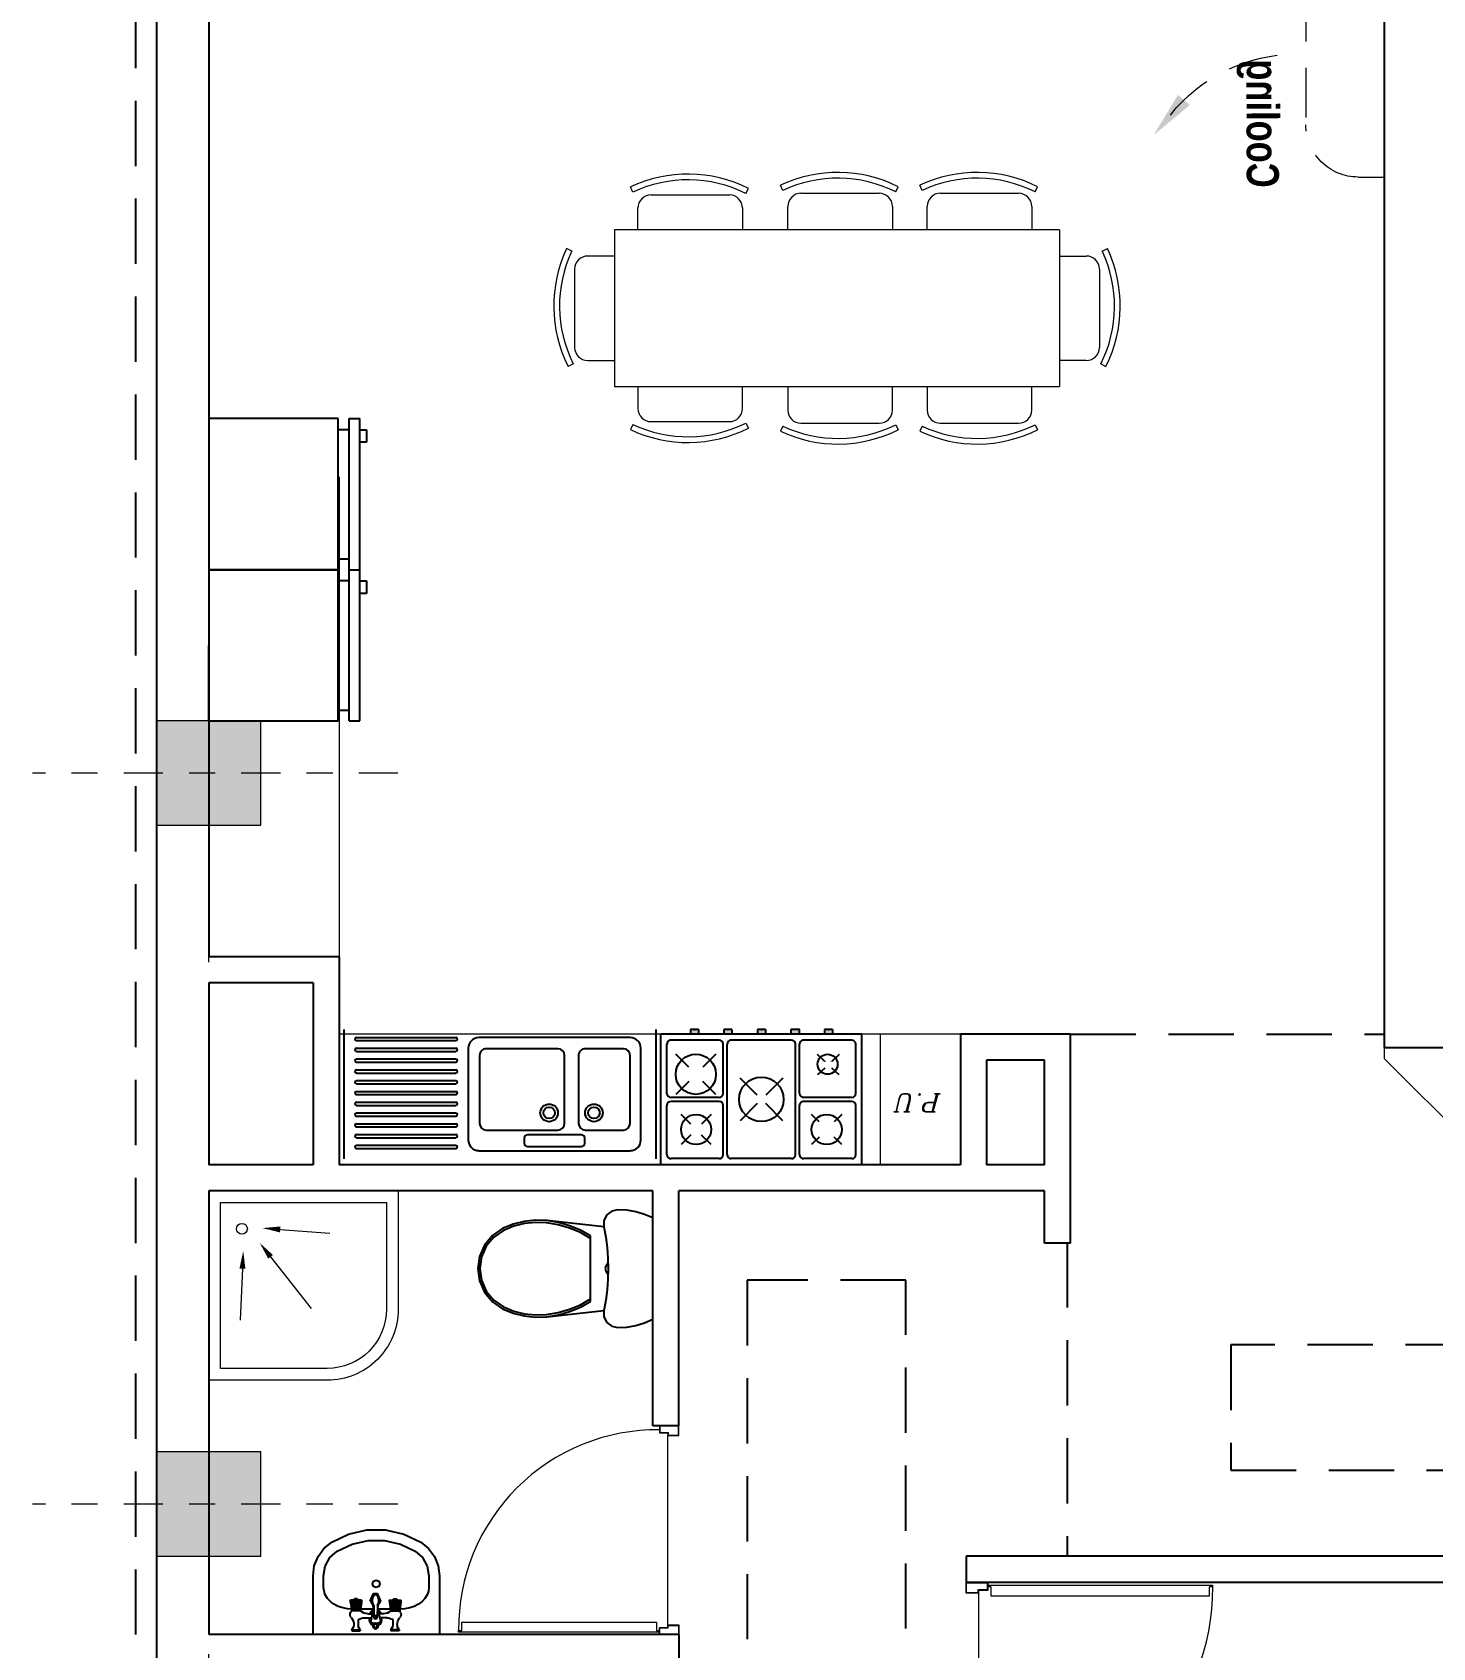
# Model space of a CAD drawing. Header units: inches. Extents: x 70 to 1974, y -315 to 363.
# Drawn here: x 522.34 to 527.7, y -181.84 to -175.66 of the extents above; entities that cross this region are included whole.
import ezdxf

# ---------------------------------------------------------------- set-up
doc = ezdxf.new("R2010")
doc.units = ezdxf.units.IN
doc.header["$MEASUREMENT"] = 0
for name, pattern in [('DASHDOT', [1, 0.5, -0.25, 0, -0.25]), ('DASHED2', [9.525, 6.35, -3.175]), ('HIDDEN', [0.375, 0.25, -0.125])]:
    doc.linetypes.add(name, pattern=pattern)
for name, color, linetype, lineweight in [('1', 19, 'Continuous', 5), ('hidden line', 252, 'Continuous', 5), ('LAYER1', 8, 'Continuous', 9)]:
    doc.layers.add(name, color=color, linetype=linetype, lineweight=lineweight)
doc.layers.add('AX', color=7, linetype='Continuous', lineweight=18, true_color=0xb7ad8f)
doc.layers.add('moble', color=7, linetype='Continuous', lineweight=5, true_color=0x32414e)
for name, color, linetype in [('fer', 8, 'Continuous'), ('fernesher  01', 8, 'Continuous'), ('Fur', 1, 'Continuous'), ('HID', 5, 'HIDDEN'), ('LNS', 55, 'Continuous')]:
    doc.layers.add(name, color=color, linetype=linetype)
doc.styles.add('Italic', font='italic.shx', dxfattribs={"height": 0.7})

# ---------------------------------------------------------------- blocks, each defined once
blk = doc.blocks.new('DR100K')
at = {"color": 0}
blk.add_line((-0.0463, -0.0524), (-0.9537, -0.0524), dxfattribs=at)
at = {"color": 0, "linetype": 'Continuous'}
for p, q in [((-0.0591, -0.5731), (-0.0591, -0.1073)), ((-0.0591, -0.1073), (-0.0197, -0.1073)), ((-0.0192, -0.1073), (-0.0192, -0.0923)), ((-0.0192, -0.0923), (-0.0115, -0.0923)), ((-0.0115, -0.0923), (-0.0115, -0.5731)), ((-0.0591, -1.0389), (-0.0591, -0.5731)), ((-0.0115, -0.5731), (-0.0115, -1.0539)), ((-0.0197, -1.0389), (-0.0591, -1.0389)), ((-0.0192, -1.0539), (-0.0192, -1.0389)), ((-0.0115, -1.0539), (-0.0192, -1.0539))]:
    blk.add_line(p, q, dxfattribs=at)
for points in [[(-0.9537, -0.0524), (-0.9537, 0), (-1, 0), (-1, -0.0923), (-0.9658, -0.0923), (-0.9658, -0.0524)], [(-0.0463, -0.0524), (-0.0463, 0), (0, 0), (0, -0.0923), (-0.0342, -0.0923), (-0.0342, -0.0524)], [(-0.9557, -0.0505), (-0.9557, -0.0019), (-0.9981, -0.0019), (-0.9981, -0.0904), (-0.9677, -0.0904), (-0.9677, -0.0505)], [(-0.0443, -0.0505), (-0.0443, -0.0019), (-0.0019, -0.0019), (-0.0019, -0.0904), (-0.0323, -0.0904), (-0.0323, -0.0505)]]:
    blk.add_lwpolyline(points, close=True, dxfattribs=at)
blk.add_arc((-0.0294, -0.1026), 0.9514, 179.3821, 270.61611, dxfattribs=at)
blk = doc.blocks.new('M')
at = {"layer": 'LAYER1', "linetype": 'ByBlock'}
for p, q in [((216.787, 6.9947), (216.7771, 7.0143)), ((217.2191, 6.9999), (217.2284, 7.0197)), ((217.3205, 6.9947), (217.3106, 7.0143)), ((217.7526, 6.9999), (217.762, 7.0197)), ((217.8945, 6.9886), (217.8847, 7.0082)), ((218.3267, 6.9938), (218.336, 7.0137)), ((216.7998, 6.9392), (216.7998, 6.8489)), ((216.8998, 6.9892), (216.8498, 6.9892)), ((217.1498, 6.9892), (216.8998, 6.9892)), ((217.1998, 6.8489), (217.1998, 6.9392)), ((217.3333, 6.9392), (217.3333, 6.8489)), ((217.4333, 6.9892), (217.3833, 6.9892)), ((217.6833, 6.9892), (217.4333, 6.9892)), ((217.7333, 6.8489), (217.7333, 6.9392)), ((217.9073, 6.9331), (217.9073, 6.8489)), ((218.0073, 6.9831), (217.9573, 6.9831)), ((218.2573, 6.9831), (218.0073, 6.9831)), ((218.3073, 6.8489), (218.3073, 6.9331)), ((218.3968, 6.8489), (216.6937, 6.8489)), ((216.6937, 6.2489), (216.6937, 6.8489)), ((218.3968, 6.2489), (218.3968, 6.8489)), ((216.5352, 6.7617), (216.5156, 6.7715)), ((216.5907, 6.7489), (216.6937, 6.7489)), ((218.4998, 6.7489), (218.3968, 6.7489)), ((218.5553, 6.7617), (218.5749, 6.7715)), ((216.5407, 6.6489), (216.5407, 6.6989)), ((218.5498, 6.6489), (218.5498, 6.6989)), ((216.5407, 6.3989), (216.5407, 6.6489)), ((218.5498, 6.3989), (218.5498, 6.6489)), ((216.53, 6.3296), (216.5101, 6.3202)), ((216.6937, 6.3489), (216.5907, 6.3489)), ((218.3968, 6.3489), (218.4998, 6.3489)), ((218.5606, 6.3296), (218.5804, 6.3202)), ((216.6937, 6.2489), (218.3968, 6.2489)), ((216.7998, 6.1586), (216.7998, 6.2489)), ((217.1998, 6.2489), (217.1998, 6.1586)), ((217.3333, 6.1586), (217.3333, 6.2489)), ((217.7333, 6.2489), (217.7333, 6.1586)), ((217.9073, 6.1647), (217.9073, 6.2489)), ((218.3073, 6.2489), (218.3073, 6.1647)), ((216.787, 6.1031), (216.7771, 6.0835)), ((216.8998, 6.1086), (216.8498, 6.1086)), ((217.1498, 6.1086), (216.8998, 6.1086)), ((217.2191, 6.0979), (217.2284, 6.078)), ((217.3205, 6.1031), (217.3106, 6.0835)), ((217.4333, 6.1086), (217.3833, 6.1086)), ((217.6833, 6.1086), (217.4333, 6.1086)), ((217.7526, 6.0979), (217.762, 6.078)), ((217.8945, 6.1092), (217.8847, 6.0896)), ((218.0073, 6.1147), (217.9573, 6.1147)), ((218.2573, 6.1147), (218.0073, 6.1147)), ((218.3267, 6.1039), (218.336, 6.0841))]:
    blk.add_line(p, q, dxfattribs=at)
for centre, radius, start, end in [((217.0084, 6.5534), 0.5157, 64.74233, 116.64588), ((217.5419, 6.5534), 0.5157, 64.74233, 116.64588), ((218.116, 6.5473), 0.5157, 64.74233, 116.64588), ((217.0084, 6.5534), 0.4938, 64.74233, 116.64588), ((217.5419, 6.5534), 0.4938, 64.74233, 116.64588), ((218.116, 6.5473), 0.4938, 64.74233, 116.64588), ((216.8498, 6.9392), 0.05, 90, 180), ((217.1498, 6.9392), 0.05, 0, 90), ((217.3833, 6.9392), 0.05, 90, 180), ((217.6833, 6.9392), 0.05, 0, 90), ((217.9573, 6.9331), 0.05, 90, 180), ((218.2573, 6.9331), 0.05, 0, 90), ((216.9765, 6.5402), 0.5157, 153.35412, 205.25767), ((216.9765, 6.5402), 0.4938, 153.35412, 205.25767), ((216.5907, 6.6989), 0.05, 90, 180), ((218.4998, 6.6989), 0.05, 0, 90), ((218.114, 6.5402), 0.4938, 334.74233, 26.64588), ((218.114, 6.5402), 0.5157, 334.74233, 26.64588), ((216.5907, 6.3989), 0.05, 180, 270), ((218.4998, 6.3989), 0.05, 270, 0), ((216.8498, 6.1586), 0.05, 180, 270), ((217.1498, 6.1586), 0.05, 270, 0), ((217.3833, 6.1586), 0.05, 180, 270), ((217.6833, 6.1586), 0.05, 270, 0), ((217.9573, 6.1647), 0.05, 180, 270), ((218.2573, 6.1647), 0.05, 270, 0), ((217.0084, 6.5444), 0.5157, 243.35412, 295.25767), ((217.0084, 6.5444), 0.4938, 243.35412, 295.25767), ((217.5419, 6.5444), 0.5157, 243.35412, 295.25767), ((217.5419, 6.5444), 0.4938, 243.35412, 295.25767), ((218.116, 6.5505), 0.5157, 243.35412, 295.25767), ((218.116, 6.5505), 0.4938, 243.35412, 295.25767)]:
    blk.add_arc(centre, radius, start, end, dxfattribs=at)
blk = doc.blocks.new('PL_WC_1_UT')
at = {"layer": 'fer', "linetype": 'ByBlock'}
for p, q in [((-0.2446, 0.6076), (-0.2564, 0.5687)), ((-0.2284, 0.645), (-0.2446, 0.6076)), ((0.2284, 0.645), (-0.2284, 0.645)), ((0.2446, 0.6076), (0.2284, 0.645)), ((0.2564, 0.5687), (0.2446, 0.6076)), ((-0.2635, 0.5285), (-0.2659, 0.4879)), ((-0.2564, 0.5687), (-0.2635, 0.5285)), ((0.2635, 0.5285), (0.2564, 0.5687)), ((0.2659, 0.4879), (0.2635, 0.5285)), ((-0.2659, 0.4879), (-0.2597, 0.4603)), ((-0.2597, 0.4603), (-0.2423, 0.4381)), ((-0.2423, 0.4381), (-0.2171, 0.4255)), ((0.2171, 0.4255), (0.2423, 0.4381)), ((0.2423, 0.4381), (0.2597, 0.4603)), ((0.2597, 0.4603), (0.2659, 0.4879)), ((-0.2171, 0.4255), (-0.1889, 0.4249)), ((-0.1889, 0.4249), (-0.2164, 0.1682)), ((0.1889, 0.4249), (0.2171, 0.4255)), ((0.2164, 0.1682), (0.1889, 0.4249)), ((-0.2164, 0.1682), (-0.2183, 0.1168)), ((0.2183, 0.1168), (0.2164, 0.1682)), ((-0.2183, 0.1168), (-0.2128, 0.0658)), ((0.2128, 0.0658), (0.2183, 0.1168)), ((-0.2128, 0.0658), (-0.2002, 0.016)), ((-0.2002, 0.016), (-0.1807, -0.0315)), ((0.1807, -0.0315), (0.2002, 0.016)), ((0.2002, 0.016), (0.2128, 0.0658)), ((-0.1807, -0.0315), (-0.1493, -0.0776)), ((0.1493, -0.0776), (0.1807, -0.0315)), ((-0.1493, -0.0776), (-0.1063, -0.1133)), ((-0.1063, -0.1133), (-0.0553, -0.1359)), ((-0.0553, -0.1359), (0, -0.1436)), ((0, -0.1436), (0.0553, -0.1359)), ((0.0553, -0.1359), (0.1063, -0.1133)), ((0.1063, -0.1133), (0.1493, -0.0776))]:
    blk.add_line(p, q, dxfattribs=at)
at = {"layer": 'fer', "color": 0, "linetype": 'ByBlock'}
for p, q in [((-0.1421, 0.4332), (-0.0949, 0.4392)), ((-0.0949, 0.4392), (-0.0475, 0.4427)), ((-0.0475, 0.4427), (0, 0.4439)), ((-0.0238, 0.4433), (-0.0216, 0.44)), ((-0.0216, 0.44), (-0.0117, 0.4334)), ((-0.0029, 0.4438), (0, 0.4433)), ((0, 0.4439), (0.0475, 0.4427)), ((0, 0.4433), (0.0029, 0.4438)), ((0.0117, 0.4334), (0.0216, 0.44)), ((0.0216, 0.44), (0.0238, 0.4433)), ((0.0475, 0.4427), (0.0949, 0.4392)), ((0.0949, 0.4392), (0.1421, 0.4332)), ((-0.1889, 0.4249), (-0.1421, 0.4332)), ((-0.1476, 0.365), (-0.1732, 0.3191)), ((-0.136, 0.365), (-0.1624, 0.3191)), ((0.1476, 0.365), (-0.1476, 0.365)), ((-0.0117, 0.4334), (0, 0.431)), ((0, 0.431), (0.0117, 0.4334)), ((0.1624, 0.3191), (0.136, 0.365)), ((0.1421, 0.4332), (0.1889, 0.4249)), ((0.1732, 0.3191), (0.1476, 0.365)), ((-0.1732, 0.3191), (-0.1933, 0.2706)), ((-0.1624, 0.3191), (-0.1831, 0.2703)), ((0.1831, 0.2703), (0.1624, 0.3191)), ((0.1933, 0.2706), (0.1732, 0.3191)), ((-0.2078, 0.22), (-0.2164, 0.1682)), ((-0.1933, 0.2706), (-0.2078, 0.22)), ((-0.198, 0.2194), (-0.2067, 0.1671)), ((-0.1831, 0.2703), (-0.198, 0.2194)), ((0.198, 0.2194), (0.1831, 0.2703)), ((0.2078, 0.22), (0.1933, 0.2706)), ((0.2067, 0.1671), (0.198, 0.2194)), ((0.2164, 0.1682), (0.2078, 0.22)), ((-0.2067, 0.1671), (-0.2085, 0.1172)), ((0.2085, 0.1172), (0.2067, 0.1671)), ((-0.2085, 0.1172), (-0.2033, 0.0675)), ((0.2033, 0.0675), (0.2085, 0.1172)), ((-0.2033, 0.0675), (-0.191, 0.019)), ((-0.191, 0.019), (-0.172, -0.0272)), ((0.172, -0.0272), (0.191, 0.019)), ((0.191, 0.019), (0.2033, 0.0675)), ((-0.172, -0.0272), (-0.1421, -0.0711)), ((-0.1421, -0.0711), (-0.1012, -0.1051)), ((0.1012, -0.1051), (0.1421, -0.0711)), ((0.1421, -0.0711), (0.172, -0.0272)), ((-0.1012, -0.1051), (-0.0526, -0.1266)), ((-0.0526, -0.1266), (0, -0.1339)), ((0, -0.1339), (0.0526, -0.1266)), ((0.0526, -0.1266), (0.1012, -0.1051))]:
    blk.add_line(p, q, dxfattribs=at)
blk = doc.blocks.new('Bath4')
for p, q in [((-0.652, -0.5264), (-0.6377, -0.3365)), ((-0.5472, -0.5632), (-0.3492, -0.4082)), ((-0.5019, -0.6708), (-0.3044, -0.6801))]:
    blk.add_line(p, q)
for points in [[(-0.0742, -0.8), (-0.8, -0.8), (-0.8, -0.0742), (-0.3464, -0.0742, -0.414214), (-0.0742, -0.3464)], [(-0.1196, -0.7546), (-0.7546, -0.7546), (-0.7546, -0.1196), (-0.3464, -0.1196, -0.414214), (-0.1196, -0.3464)]]:
    blk.add_lwpolyline(points, format="xyb", close=True)
blk.add_circle((-0.6545, -0.6727), 0.0207)
for points in [[(-0.6633, -0.5255), (-0.6407, -0.5272), (-0.6571, -0.5942)], [(-0.5542, -0.5542), (-0.5402, -0.5721), (-0.6008, -0.6051)], [(-0.5014, -0.6595), (-0.5024, -0.6822), (-0.5699, -0.6677)]]:
    blk.add_solid(points)
blk = doc.blocks.new('DASTSHO')
at = {"layer": 'fer', "linetype": 'Continuous'}
h = blk.add_hatch(dxfattribs=at)
h.set_pattern_fill('EMPTY_FILL', color=256, scale=1000000.0, style=0)
h.set_pattern_definition([(0, (1000000, 1000000), (0, 1000000), [1e-05, -1000000])])
h.paths.add_polyline_path([(-0.3, 0), (-0.3, -0.28), (-0.2973, -0.3116), (-0.2894, -0.3424), (-0.2764, -0.3713), (-0.2586, -0.3976), (-0.2368, -0.4206), (-0.2113, -0.4396), (-0.145, -0.4727), (-0.0738, -0.4931), (0, -0.4999), (0.0738, -0.4931), (0.145, -0.4727), (0.2113, -0.4396), (0.2368, -0.4206), (0.2586, -0.3976), (0.2764, -0.3713), (0.2894, -0.3424), (0.2973, -0.3116), (0.3, -0.28), (0.3, 0)], flags=0)
at = {"layer": 'fer', "linetype": 'ByBlock'}
for p, q in [((-0.3, 0), (-0.3, -0.28)), ((-0.27, 0), (-0.3, 0)), ((0.27, 0), (-0.27, 0)), ((0.3, 0), (0.27, 0)), ((0.3, -0.28), (0.3, 0)), ((-0.2007, -0.1447), (-0.2177, -0.1575)), ((-0.181, -0.1344), (-0.2007, -0.1447)), ((-0.1592, -0.1267), (-0.181, -0.1344)), ((-0.136, -0.1221), (-0.1592, -0.1267)), ((-0.112, -0.1205), (-0.136, -0.1221)), ((-0.0138, -0.1205), (-0.112, -0.1205)), ((0.112, -0.1205), (0.0075, -0.1205)), ((0.136, -0.1221), (0.112, -0.1205)), ((0.1592, -0.1267), (0.136, -0.1221)), ((0.181, -0.1344), (0.1592, -0.1267)), ((0.2007, -0.1447), (0.181, -0.1344)), ((0.2177, -0.1575), (0.2007, -0.1447)), ((-0.2479, -0.206), (-0.25, -0.224)), ((-0.25, -0.224), (-0.25, -0.28)), ((-0.2417, -0.1886), (-0.2479, -0.206)), ((-0.2315, -0.1722), (-0.2417, -0.1886)), ((-0.2177, -0.1575), (-0.2315, -0.1722)), ((0.2315, -0.1722), (0.2177, -0.1575)), ((0.2417, -0.1886), (0.2315, -0.1722)), ((0.2479, -0.206), (0.2417, -0.1886)), ((0.25, -0.224), (0.2479, -0.206)), ((0.25, -0.28), (0.25, -0.224))]:
    blk.add_line(p, q, dxfattribs=at)
at = {"layer": 'fer'}
for p, q in [((-0.1161, -0.0184), (-0.0761, -0.0184)), ((-0.1161, -0.0234), (-0.1161, -0.0184)), ((-0.1161, -0.0234), (-0.0761, -0.0234)), ((-0.1161, -0.0234), (-0.1061, -0.0384)), ((-0.1061, -0.0471), (-0.1061, -0.0384)), ((-0.0761, -0.0234), (-0.0861, -0.0384)), ((-0.0861, -0.0709), (-0.0861, -0.0384)), ((-0.0761, -0.0234), (-0.0761, -0.0184)), ((-0.0142, -0.1177), (-0.026, -0.0656)), ((-0.0161, -0.0545), (0.0098, -0.0545)), ((0.0079, -0.1177), (0.0197, -0.0656)), ((0.0698, -0.0234), (0.0698, -0.0184)), ((0.1098, -0.0184), (0.0698, -0.0184)), ((0.0698, -0.0234), (0.0798, -0.0384)), ((0.1098, -0.0234), (0.0698, -0.0234)), ((0.0798, -0.0709), (0.0798, -0.0384)), ((0.1098, -0.0234), (0.0998, -0.0384)), ((0.0998, -0.0471), (0.0998, -0.0384)), ((0.1098, -0.0234), (0.1098, -0.0184)), ((-0.1236, -0.1037), (-0.1179, -0.1127)), ((-0.1231, -0.1604), (-0.1231, -0.153)), ((-0.1228, -0.153), (-0.1179, -0.1214)), ((-0.1228, -0.1604), (-0.1228, -0.153)), ((-0.1202, -0.153), (-0.1158, -0.1214)), ((-0.1202, -0.1604), (-0.1202, -0.153)), ((-0.1148, -0.1214), (-0.1189, -0.153)), ((-0.1189, -0.1604), (-0.1189, -0.153)), ((-0.1179, -0.1214), (-0.1179, -0.1127)), ((-0.0743, -0.1127), (-0.1179, -0.1127)), ((-0.1179, -0.153), (-0.1139, -0.1214)), ((-0.0743, -0.1214), (-0.1179, -0.1214)), ((-0.1179, -0.1604), (-0.1179, -0.153)), ((-0.1128, -0.1214), (-0.1164, -0.153)), ((-0.1164, -0.1604), (-0.1164, -0.153)), ((-0.1152, -0.153), (-0.1118, -0.1214)), ((-0.1152, -0.1604), (-0.1152, -0.153)), ((-0.1135, -0.153), (-0.1104, -0.1214)), ((-0.1135, -0.1604), (-0.1135, -0.153)), ((-0.1085, -0.153), (-0.1064, -0.1214)), ((-0.1085, -0.1644), (-0.1085, -0.153)), ((-0.1055, -0.153), (-0.1041, -0.1214)), ((-0.1055, -0.1644), (-0.1055, -0.153)), ((-0.1018, -0.1214), (-0.1027, -0.153)), ((-0.1027, -0.1644), (-0.1027, -0.153)), ((-0.0982, -0.153), (-0.0982, -0.1214)), ((-0.0982, -0.1644), (-0.0982, -0.153)), ((-0.0982, -0.1644), (-0.0982, -0.153)), ((-0.0961, -0.1644), (-0.0961, -0.1214)), ((-0.094, -0.153), (-0.094, -0.1214)), ((-0.094, -0.1644), (-0.094, -0.153)), ((-0.0904, -0.1214), (-0.0895, -0.153)), ((-0.0895, -0.1644), (-0.0895, -0.153)), ((-0.0867, -0.153), (-0.0881, -0.1214)), ((-0.0867, -0.1644), (-0.0867, -0.153)), ((-0.0837, -0.153), (-0.0858, -0.1214)), ((-0.0837, -0.1644), (-0.0837, -0.153)), ((-0.0787, -0.153), (-0.0817, -0.1214)), ((-0.077, -0.153), (-0.0804, -0.1214)), ((-0.0794, -0.1214), (-0.0758, -0.153)), ((-0.0787, -0.1604), (-0.0787, -0.153)), ((-0.0743, -0.153), (-0.0783, -0.1214)), ((-0.0774, -0.1214), (-0.0733, -0.153)), ((-0.077, -0.1604), (-0.077, -0.153)), ((-0.072, -0.153), (-0.0764, -0.1214)), ((-0.0758, -0.1604), (-0.0758, -0.153)), ((-0.0729, -0.1114), (-0.0743, -0.1127)), ((-0.0743, -0.1214), (-0.0743, -0.1127)), ((-0.0694, -0.153), (-0.0743, -0.1214)), ((-0.0743, -0.1604), (-0.0743, -0.153)), ((-0.0733, -0.1604), (-0.0733, -0.153)), ((-0.072, -0.1604), (-0.072, -0.153)), ((-0.0694, -0.1604), (-0.0694, -0.153)), ((-0.0691, -0.1604), (-0.0691, -0.153)), ((-0.0611, -0.1037), (-0.0661, -0.1057)), ((-0.0571, -0.0795), (-0.0229, -0.0795)), ((-0.0404, -0.0995), (-0.0184, -0.0995)), ((-0.0117, -0.1399), (-0.0115, -0.0831)), ((0.0054, -0.1399), (0.0052, -0.0831)), ((0.0341, -0.0995), (0.012, -0.0995)), ((0.0508, -0.0795), (0.0166, -0.0795)), ((0.0548, -0.1037), (0.0598, -0.1057)), ((0.0628, -0.1604), (0.0628, -0.153)), ((0.0631, -0.153), (0.068, -0.1214)), ((0.0631, -0.1604), (0.0631, -0.153)), ((0.0656, -0.153), (0.07, -0.1214)), ((0.0656, -0.1604), (0.0656, -0.153)), ((0.0665, -0.1114), (0.068, -0.1127)), ((0.0711, -0.1214), (0.067, -0.153)), ((0.067, -0.1604), (0.067, -0.153)), ((0.068, -0.1127), (0.1115, -0.1127)), ((0.068, -0.1214), (0.068, -0.1127)), ((0.068, -0.1214), (0.1115, -0.1214)), ((0.068, -0.153), (0.0719, -0.1214)), ((0.068, -0.1604), (0.068, -0.153)), ((0.0731, -0.1214), (0.0694, -0.153)), ((0.0694, -0.1604), (0.0694, -0.153)), ((0.0707, -0.153), (0.0741, -0.1214)), ((0.0707, -0.1604), (0.0707, -0.153)), ((0.0724, -0.153), (0.0754, -0.1214)), ((0.0724, -0.1604), (0.0724, -0.153)), ((0.0774, -0.153), (0.0794, -0.1214)), ((0.0774, -0.1644), (0.0774, -0.153)), ((0.0803, -0.153), (0.0818, -0.1214)), ((0.0803, -0.1644), (0.0803, -0.153)), ((0.084, -0.1214), (0.0831, -0.153)), ((0.0831, -0.1644), (0.0831, -0.153)), ((0.0877, -0.153), (0.0877, -0.1214)), ((0.0877, -0.1644), (0.0877, -0.153)), ((0.0898, -0.1644), (0.0898, -0.1214)), ((0.0918, -0.153), (0.0919, -0.1214)), ((0.0918, -0.1644), (0.0918, -0.153)), ((0.0918, -0.1644), (0.0918, -0.153)), ((0.0955, -0.1214), (0.0964, -0.153)), ((0.0964, -0.1644), (0.0964, -0.153)), ((0.0992, -0.153), (0.0978, -0.1214)), ((0.0992, -0.1644), (0.0992, -0.153)), ((0.1022, -0.153), (0.1001, -0.1214)), ((0.1022, -0.1644), (0.1022, -0.153)), ((0.1072, -0.153), (0.1041, -0.1214)), ((0.1089, -0.153), (0.1055, -0.1214)), ((0.1065, -0.1214), (0.1101, -0.153)), ((0.1072, -0.1604), (0.1072, -0.153)), ((0.1115, -0.153), (0.1076, -0.1214)), ((0.1084, -0.1214), (0.1126, -0.153)), ((0.1089, -0.1604), (0.1089, -0.153)), ((0.1139, -0.153), (0.1095, -0.1214)), ((0.1101, -0.1604), (0.1101, -0.153)), ((0.1173, -0.1037), (0.1115, -0.1127)), ((0.1115, -0.1214), (0.1115, -0.1127)), ((0.1165, -0.153), (0.1115, -0.1214)), ((0.1115, -0.1604), (0.1115, -0.153)), ((0.1126, -0.1604), (0.1126, -0.153)), ((0.1139, -0.1604), (0.1139, -0.153)), ((0.1165, -0.1604), (0.1165, -0.153)), ((0.1168, -0.1604), (0.1168, -0.153)), ((-0.0731, -0.1644), (-0.1191, -0.1644)), ((-0.1051, -0.1654), (-0.1051, -0.1644)), ((-0.0911, -0.1694), (-0.1011, -0.1694)), ((-0.0871, -0.1654), (-0.0871, -0.1644)), ((-0.0279, -0.1595), (-0.0128, -0.1962)), ((-0.0128, -0.1962), (0.0065, -0.1962)), ((0.0216, -0.1595), (0.0065, -0.1962)), ((0.0668, -0.1644), (0.1128, -0.1644)), ((0.0808, -0.1654), (0.0808, -0.1644)), ((0.0848, -0.1694), (0.0948, -0.1694)), ((0.0988, -0.1654), (0.0988, -0.1644))]:
    blk.add_line(p, q, dxfattribs=at)
at = {"layer": 'fer', "linetype": 'ByBlock'}
blk.add_lwpolyline([(0, -0.224), (-0.0124, -0.2291), (-0.0175, -0.2415), (-0.0124, -0.2539), (0, -0.259), (0.0124, -0.2539), (0.0175, -0.2415), (0.0124, -0.2291)], close=True, dxfattribs=at)
blk.add_lwpolyline([(0, -0.224), (-0.0124, -0.2291), (-0.0175, -0.2415), (-0.0124, -0.2539), (0, -0.259), (0.0124, -0.2539), (0.0175, -0.2415), (0.0124, -0.2291)], close=True, dxfattribs=at)
for points in [[(-0.3, -0.28), (-0.294, -0.3272), (-0.2764, -0.3713), (-0.2482, -0.4096), (-0.2113, -0.4396)], [(-0.25, -0.28), (-0.2422, -0.3258), (-0.2197, -0.3664), (-0.1849, -0.3972)], [(0.1849, -0.3972), (0.2197, -0.3664), (0.2422, -0.3258), (0.25, -0.28)], [(0.2113, -0.4396), (0.2482, -0.4096), (0.2764, -0.3713), (0.294, -0.3272), (0.3, -0.28)], [(-0.2113, -0.4396), (-0.1311, -0.4779), (-0.0444, -0.4975), (0.0444, -0.4975), (0.1311, -0.4779), (0.2113, -0.4396)], [(-0.1849, -0.3972), (-0.1147, -0.4307), (-0.0389, -0.4478), (0.0389, -0.4478), (0.1147, -0.4307), (0.1849, -0.3972)]]:
    blk.add_lwpolyline(points, dxfattribs=at)
at = {"layer": 'fer'}
for centre, radius in [((-0.0032, -0.0409), 0.0131), ((-0.0032, -0.0831), 0.00838), ((-0.0032, -0.0409), 0.00814), ((-0.0032, -0.0831), 0.00638)]:
    blk.add_circle(centre, radius, dxfattribs=at)
for centre, radius, start, end in [((-0.1561, -0.0471), 0.05, 320.08757, 0), ((-0.0961, -0.0973), 0.0282, 60.12195, 69.2491), ((-0.0571, -0.0295), 0.05, 240.12195, 270), ((-0.0032, -0.068), 0.0279, 117.5903, 204.3145), ((-0.0161, -0.0645), 0.01, 90, 186.46452), ((-0.0032, -0.068), 0.0279, 335.6855, 62.4097), ((0.0098, -0.0645), 0.01, 353.53548, 90), ((0.0508, -0.0295), 0.05, 270, 299.87805), ((0.0898, -0.0973), 0.0282, 110.7509, 119.87805), ((0.1498, -0.0471), 0.05, 180, 219.91243), ((-0.0961, -0.0973), 0.0282, 140.08757, 192.9962), ((-0.0404, -0.1495), 0.05, 90, 130.39833), ((-0.0032, -0.0914), 0.0279, 196.94333, 246.18728), ((-0.0679, -0.1231), 0.0542, 317.6979, 11.29112), ((0.0251, -0.1613), 0.0425, 149.79225, 221.21885), ((-0.0314, -0.1613), 0.0425, 318.78115, 30.20775), ((0.0616, -0.1231), 0.0542, 168.70888, 222.3021), ((-0.0032, -0.0914), 0.0279, 293.81272, 343.05667), ((0.0341, -0.1495), 0.05, 49.60167, 90), ((0.0898, -0.0973), 0.0282, 347.0038, 39.91243), ((-0.1191, -0.1604), 0.004, 180, 270), ((-0.1188, -0.1604), 0.004, 180, 270), ((-0.1162, -0.1604), 0.004, 180, 270), ((-0.1149, -0.1604), 0.004, 180, 270), ((-0.1139, -0.1604), 0.004, 180, 270), ((-0.1124, -0.1604), 0.004, 180, 270), ((-0.1112, -0.1604), 0.004, 180, 270), ((-0.1095, -0.1604), 0.004, 180, 270), ((-0.1011, -0.1654), 0.004, 180, 270), ((-0.0911, -0.1654), 0.004, 270, 0), ((-0.0827, -0.1604), 0.004, 270, 0), ((-0.081, -0.1604), 0.004, 270, 0), ((-0.0798, -0.1604), 0.004, 270, 0), ((-0.0783, -0.1604), 0.004, 270, 0), ((-0.0773, -0.1604), 0.004, 270, 0), ((-0.076, -0.1604), 0.004, 270, 0), ((-0.0734, -0.1604), 0.004, 270, 0), ((-0.0731, -0.1604), 0.004, 270, 0), ((-0.0032, -0.186), 0.005, 221.21885, 318.78115), ((0.0668, -0.1604), 0.004, 180, 270), ((0.0671, -0.1604), 0.004, 180, 270), ((0.0696, -0.1604), 0.004, 180, 270), ((0.071, -0.1604), 0.004, 180, 270), ((0.072, -0.1604), 0.004, 180, 270), ((0.0734, -0.1604), 0.004, 180, 270), ((0.0747, -0.1604), 0.004, 180, 270), ((0.0764, -0.1604), 0.004, 180, 270), ((0.0848, -0.1654), 0.004, 180, 270), ((0.0948, -0.1654), 0.004, 270, 0), ((0.1032, -0.1604), 0.004, 270, 0), ((0.1049, -0.1604), 0.004, 270, 0), ((0.1061, -0.1604), 0.004, 270, 0), ((0.1075, -0.1604), 0.004, 270, 0), ((0.1086, -0.1604), 0.004, 270, 0), ((0.1099, -0.1604), 0.004, 270, 0), ((0.1125, -0.1604), 0.004, 270, 0), ((0.1128, -0.1604), 0.004, 270, 0)]:
    blk.add_arc(centre, radius, start, end, dxfattribs=at)
blk = doc.blocks.new('eg')
at = {"layer": 'Fur', "color": 252}
for p, q in [((0, 0.5), (0, 0)), ((1.2043, 0.5), (1.2043, 0)), ((0.6834, 0.4686), (0.1003, 0.4686)), ((0.2746, 0.4397), (0.2746, 0.42)), ((0.4966, 0.4521), (0.2871, 0.4521)), ((0.509, 0.42), (0.509, 0.4397)), ((1.1564, 0.4602), (0.7731, 0.4602)), ((1.1564, 0.4477), (0.7731, 0.4477)), ((0.0584, 0.4267), (0.0584, 0.0733)), ((0.2735, 0.3889), (0.1257, 0.3889)), ((0.2871, 0.4076), (0.4966, 0.4076)), ((0.6556, 0.3889), (0.3788, 0.3889)), ((0.7252, 0.0733), (0.7252, 0.4267)), ((1.1564, 0.4186), (0.7731, 0.4186)), ((1.1564, 0.4061), (0.7731, 0.4061)), ((1.1564, 0.3769), (0.7731, 0.3769)), ((0.1, 0.3632), (0.1, 0.1005)), ((0.2992, 0.1005), (0.2992, 0.3632)), ((0.3531, 0.3632), (0.3531, 0.1005)), ((0.6813, 0.1005), (0.6813, 0.3632)), ((1.1564, 0.3644), (0.7731, 0.3644)), ((1.1564, 0.3352), (0.7731, 0.3352)), ((1.1564, 0.3227), (0.7731, 0.3227)), ((1.1564, 0.2936), (0.7731, 0.2936)), ((1.1564, 0.2811), (0.7731, 0.2811)), ((1.1564, 0.2519), (0.7731, 0.2519)), ((1.1564, 0.2394), (0.7731, 0.2394)), ((1.1564, 0.2102), (0.7731, 0.2102)), ((1.1564, 0.1977), (0.7731, 0.1977)), ((1.1564, 0.1686), (0.7731, 0.1686)), ((1.1564, 0.1561), (0.7731, 0.1561)), ((1.1564, 0.1269), (0.7731, 0.1269)), ((0.1257, 0.0748), (0.2735, 0.0748)), ((0.3788, 0.0748), (0.6556, 0.0748)), ((1.1564, 0.1144), (0.7731, 0.1144)), ((1.1564, 0.0852), (0.7731, 0.0852)), ((1.1564, 0.0727), (0.7731, 0.0727)), ((0.1003, 0.0314), (0.6834, 0.0314)), ((1.1564, 0.0436), (0.7731, 0.0436)), ((1.1564, 0.0311), (0.7731, 0.0311))]:
    blk.add_line(p, q, dxfattribs=at)
for centre, radius in [((0.2397, 0.3226), 0.034), ((0.2397, 0.3226), 0.0223), ((0.4127, 0.3226), 0.034), ((0.4127, 0.3226), 0.0223)]:
    blk.add_circle(centre, radius, dxfattribs=at)
for centre, radius, start, end in [((0.1003, 0.4267), 0.0418, 90, 180), ((0.2871, 0.4397), 0.0124, 90, 180), ((0.4966, 0.4397), 0.0124, 0, 90), ((0.6834, 0.4267), 0.0418, 0, 90), ((0.7731, 0.454), 0.00625, 90, 270), ((1.1564, 0.454), 0.00625, 270, 90), ((0.1257, 0.3632), 0.0257, 90, 180), ((0.2735, 0.3632), 0.0257, 0, 90), ((0.2871, 0.42), 0.0124, 180, 270), ((0.3788, 0.3632), 0.0257, 90, 180), ((0.4966, 0.42), 0.0124, 270, 0), ((0.6556, 0.3632), 0.0257, 0, 90), ((0.7731, 0.4123), 0.00625, 90, 270), ((0.7731, 0.3706), 0.00625, 90, 270), ((1.1564, 0.4123), 0.00625, 270, 90), ((1.1564, 0.3706), 0.00625, 270, 90), ((0.7731, 0.329), 0.00625, 90, 270), ((1.1564, 0.329), 0.00625, 270, 90), ((0.7731, 0.2873), 0.00625, 90, 270), ((0.7731, 0.2456), 0.00625, 90, 270), ((1.1564, 0.2873), 0.00625, 270, 90), ((1.1564, 0.2456), 0.00625, 270, 90), ((0.7731, 0.204), 0.00625, 90, 270), ((1.1564, 0.204), 0.00625, 270, 90), ((0.7731, 0.1623), 0.00625, 90, 270), ((0.7731, 0.1206), 0.00625, 90, 270), ((1.1564, 0.1623), 0.00625, 270, 90), ((1.1564, 0.1206), 0.00625, 270, 90), ((0.1003, 0.0733), 0.0418, 180, 270), ((0.1257, 0.1005), 0.0257, 180, 270), ((0.2735, 0.1005), 0.0257, 270, 0), ((0.3788, 0.1005), 0.0257, 180, 270), ((0.6556, 0.1005), 0.0257, 270, 0), ((0.6834, 0.0733), 0.0418, 270.00005, 359.99998), ((0.7731, 0.079), 0.00625, 90, 270), ((1.1564, 0.079), 0.00625, 270, 90), ((0.7731, 0.0373), 0.00625, 90, 270), ((1.1564, 0.0373), 0.00625, 270, 90)]:
    blk.add_arc(centre, radius, start, end, dxfattribs=at)
blk = doc.blocks.new('REFREJRATOR')
at = {"layer": 'fer', "linetype": 'Continuous'}
for p, q in [((0, 0), (-0.6433, 0)), ((-0.6433, 0), (-0.6433, -0.5514)), ((0, -0.5514), (0, 0)), ((-0.6433, -0.5514), (0, -0.5514)), ((-0.6433, -0.5974), (-0.6433, -0.6433)), ((-0.6433, -0.5974), (0, -0.5974)), ((-0.5974, -0.5514), (-0.5974, -0.5974)), ((-0.046, -0.5514), (-0.046, -0.5974)), ((0, -0.5974), (0, -0.6433)), ((-0.6433, -0.6433), (0, -0.6433)), ((-0.1007, -0.6712), (-0.1007, -0.6433)), ((-0.0472, -0.6712), (-0.1007, -0.6712)), ((-0.0472, -0.6433), (-0.0472, -0.6712))]:
    blk.add_line(p, q, dxfattribs=at)
blk = doc.blocks.new('GAZ')
at = {"layer": '1'}
h = blk.add_hatch(color=256, dxfattribs=at)
h.paths.add_polyline_path([(-0.8533, -0.65), (-0.8533, -0.6736), (-0.8133, -0.6736), (-0.8133, -0.65)])
h.paths.add_polyline_path([(-0.6472, -0.6736), (-0.6472, -0.65), (-0.6872, -0.65), (-0.6872, -0.6736)])
h.paths.add_polyline_path([(-0.48, -0.6736), (-0.48, -0.65), (-0.52, -0.65), (-0.52, -0.6736)])
h.paths.add_polyline_path([(-0.3133, -0.6736), (-0.3133, -0.65), (-0.3533, -0.65), (-0.3533, -0.6736)])
h.paths.add_polyline_path([(-0.1867, -0.65), (-0.1867, -0.6736), (-0.1467, -0.6736), (-0.1467, -0.65)])
at = {"layer": 'fer', "linetype": 'Continuous'}
for p, q in [((-1, 0), (0, 0)), ((-1, 0), (-1, -0.65)), ((0, 0), (0, -0.65)), ((-1, -0.65), (0, -0.65))]:
    blk.add_line(p, q, dxfattribs=at)
at = {"layer": 'fernesher  01', "linetype": 'Continuous'}
for p, q in [((-0.97, -0.05), (-0.97, -0.295)), ((-0.95, -0.03), (-0.71, -0.03)), ((-0.69, -0.05), (-0.69, -0.295)), ((-0.67, -0.05), (-0.67, -0.6)), ((-0.65, -0.03), (-0.35, -0.03)), ((-0.33, -0.05), (-0.33, -0.6)), ((-0.31, -0.05), (-0.31, -0.295)), ((-0.29, -0.03), (-0.05, -0.03)), ((-0.03, -0.05), (-0.03, -0.295)), ((-0.9, -0.1), (-0.8625, -0.1375)), ((-0.7875, -0.1375), (-0.75, -0.1)), ((-0.25, -0.1), (-0.2023, -0.1477)), ((-0.1486, -0.1486), (-0.1, -0.1)), ((-0.9, -0.25), (-0.8625, -0.2125)), ((-0.7875, -0.2125), (-0.75, -0.25)), ((-0.6061, -0.2189), (-0.5212, -0.3038)), ((-0.4788, -0.3038), (-0.3939, -0.2189)), ((-0.25, -0.25), (-0.202, -0.202)), ((-0.1489, -0.2011), (-0.1, -0.25)), ((-0.95, -0.315), (-0.71, -0.315)), ((-0.29, -0.315), (-0.05, -0.315)), ((-0.97, -0.355), (-0.97, -0.6)), ((-0.95, -0.335), (-0.71, -0.335)), ((-0.69, -0.355), (-0.69, -0.6)), ((-0.6061, -0.4311), (-0.5212, -0.3462)), ((-0.4788, -0.3462), (-0.3939, -0.4311)), ((-0.31, -0.355), (-0.31, -0.6)), ((-0.29, -0.335), (-0.05, -0.335)), ((-0.2736, -0.35), (-0.209, -0.4146)), ((-0.1381, -0.4146), (-0.0736, -0.35)), ((-0.03, -0.355), (-0.03, -0.6)), ((-0.887, -0.4471), (-0.8511, -0.481)), ((-0.8158, -0.481), (-0.7799, -0.4471)), ((-0.887, -0.5482), (-0.8511, -0.5143)), ((-0.8158, -0.5143), (-0.7799, -0.5482)), ((-0.2736, -0.55), (-0.209, -0.4854)), ((-0.1381, -0.4854), (-0.0736, -0.55)), ((-0.95, -0.62), (-0.71, -0.62)), ((-0.65, -0.62), (-0.35, -0.62)), ((-0.29, -0.62), (-0.05, -0.62)), ((-0.8533, -0.6736), (-0.8533, -0.65)), ((-0.8533, -0.6736), (-0.8533, -0.65)), ((-0.8533, -0.6736), (-0.8533, -0.65)), ((-0.8533, -0.6736), (-0.8133, -0.6736)), ((-0.8133, -0.6736), (-0.8133, -0.65)), ((-0.6872, -0.6736), (-0.6872, -0.65)), ((-0.6872, -0.6736), (-0.6472, -0.6736)), ((-0.6472, -0.6736), (-0.6472, -0.65)), ((-0.52, -0.6736), (-0.52, -0.65)), ((-0.52, -0.6736), (-0.48, -0.6736)), ((-0.48, -0.6736), (-0.48, -0.65)), ((-0.3533, -0.6736), (-0.3533, -0.65)), ((-0.3533, -0.6736), (-0.3133, -0.6736)), ((-0.3133, -0.6736), (-0.3133, -0.65)), ((-0.1867, -0.6736), (-0.1867, -0.65)), ((-0.1867, -0.6736), (-0.1467, -0.6736)), ((-0.1467, -0.6736), (-0.1467, -0.65))]:
    blk.add_line(p, q, dxfattribs=at)
for points in [[(-0.8511, -0.48), (-0.8511, -0.481)], [(-0.8158, -0.481), (-0.8158, -0.48)], [(-0.8511, -0.5143), (-0.8511, -0.5153)], [(-0.8158, -0.5153), (-0.8158, -0.5143)]]:
    blk.add_lwpolyline(points, dxfattribs=at)
for centre, radius in [((-0.825, -0.175), 0.075), ((-0.175, -0.175), 0.075), ((-0.5, -0.325), 0.1107), ((-0.1736, -0.45), 0.1), ((-0.8294, -0.5), 0.05)]:
    blk.add_circle(centre, radius, dxfattribs=at)
for centre, start, end in [((-0.95, -0.05), 90, 180), ((-0.71, -0.05), 0, 90), ((-0.65, -0.05), 90, 180), ((-0.35, -0.05), 0, 90), ((-0.29, -0.05), 90, 180), ((-0.05, -0.05), 0, 90), ((-0.95, -0.295), 180, 270), ((-0.71, -0.295), 270, 0), ((-0.29, -0.295), 180, 270), ((-0.05, -0.295), 270, 360), ((-0.95, -0.355), 90, 180), ((-0.71, -0.355), 0, 90), ((-0.29, -0.355), 90, 180), ((-0.05, -0.355), 0, 90), ((-0.95, -0.6), 180, 270), ((-0.71, -0.6), 270, 0), ((-0.65, -0.6), 180, 270), ((-0.35, -0.6), 270, 0), ((-0.29, -0.6), 180, 270), ((-0.05, -0.6), 270, 0)]:
    blk.add_arc(centre, 0.02, start, end, dxfattribs=at)
for p in [(-0.8333, -0.6736), (-0.6872, -0.6736), (-0.5, -0.6736), (-0.3333, -0.6736), (-0.1667, -0.6736)]:
    blk.add_point(p, dxfattribs=at)
blk = doc.blocks.new('s.botoni')
at = {"layer": 'AX'}
h = blk.add_hatch(color=256, dxfattribs=at)
h.paths.add_polyline_path([(19.4728, 218.8252), (19.4728, 219.1106), (19.7583, 219.1106), (19.7583, 218.8252)])
h.paths.add_polyline_path([(19.7583, 218.711), (19.4728, 218.711), (19.4728, 218.8252), (19.7583, 218.8252)])
h.paths.add_polyline_path([(19.4728, 218.711), (19.3586, 218.711), (19.3586, 218.8252), (19.4728, 218.8252)])
h.paths.add_polyline_path([(19.4728, 218.8252), (19.3586, 218.8252), (19.3586, 219.1106), (19.4728, 219.1106)])
at = {"layer": 'AX', "linetype": 'DASHDOT', "ltscale": 0.3}
for p, q in [((19.5576, 219.6356), (19.5576, 218.2356)), ((18.8336, 218.9108), (20.2336, 218.9108))]:
    blk.add_line(p, q, dxfattribs=at)
at = {"layer": 'AX', "linetype": 'Continuous'}
blk.add_lwpolyline([(19.3586, 218.711), (19.7583, 218.711), (19.7583, 219.1106), (19.3586, 219.1106), (19.3586, 218.711)], dxfattribs=at)
blk = doc.blocks.new('s13')
at = {"layer": 'AX', "linetype": 'Continuous'}
for p in [(113.3904, -256.6064), (113.3904, -259.4062)]:
    blk.add_blockref('s.botoni', p, dxfattribs=at)
blk = doc.blocks.new('sp')
at = {"layer": 'LAYER1', "color": 150, "linetype": 'DASHED2', "ltscale": 0.03}
blk.add_line((30.2461, 9.7596), (30.2469, 9.2059), dxfattribs=at)
blk.add_lwpolyline([(29.646, 10.0837), (30.846, 10.0855), (30.8462, 9.9855, -0.414214), (30.6465, 9.7852), (29.8465, 9.784, -0.414214), (29.6462, 9.9837)], format="xyb", close=True, dxfattribs=at)
for centre, start, end in [((29.5017, 9.7471), 308.56909, 0.24647), ((30.9896, 9.7493), 179.92092, 231.5983)]:
    blk.add_arc(centre, 0.616, start, end, dxfattribs=at)
for points in [[(29.9626, 9.2949), (29.9237, 9.3398), (29.8085, 9.2007)], [(30.5302, 9.2957), (30.5689, 9.3407), (30.6845, 9.2019)]]:
    blk.add_solid(points, dxfattribs=at)
at = {"layer": 'LNS', "color": 150, "ltscale": 0.02, "insert": (29.6066, 9.6803), "char_height": 0.123148, "width": 1.627686, "attachment_point": 1, "style": 'Italic'}
blk.add_mtext('\\pt0.2463;{\\fImpact|b0|i0|c0|p34;Cooling       Spilit unit}', dxfattribs=at)

msp = doc.modelspace()

# ---------------------------------------------------------------- linework, layer by layer
for p, q in [((522.81254, -170.29256), (522.81254, -186.49256)), ((523.01254, -170.29256), (523.01254, -179.19609)), ((527.51254, -170.49256), (527.51254, -179.54403)), ((523.51254, -179.19609), (523.01254, -179.19609)), ((523.51254, -179.19609), (523.51254, -179.99256)), ((523.01254, -179.29609), (523.01254, -179.99256)), ((523.41254, -179.29609), (523.01254, -179.29609)), ((523.41254, -179.29609), (523.41254, -179.99256)), ((526.31254, -179.49256), (525.89056, -179.49256)), ((525.89056, -179.49256), (525.89056, -179.99256)), ((526.31254, -179.99256), (526.31254, -179.49256)), ((527.51254, -179.54403), (528.71254, -179.54403)), ((526.21254, -179.59256), (525.99056, -179.59256)), ((525.99056, -179.59256), (525.99056, -179.99256)), ((526.21254, -179.99256), (526.21254, -179.59256)), ((523.41254, -179.99256), (523.01254, -179.99256)), ((525.89056, -179.99256), (523.51254, -179.99256)), ((526.21254, -179.99256), (525.99056, -179.99256)), ((526.31254, -180.29256), (526.31254, -179.99256)), ((523.01254, -180.09256), (523.01254, -181.79256)), ((524.71254, -180.09256), (523.01254, -180.09256)), ((524.71254, -180.99256), (524.71254, -180.09256)), ((526.21254, -180.09256), (524.81254, -180.09256)), ((524.81254, -180.99256), (524.81254, -180.09256)), ((526.21254, -180.29256), (526.21254, -180.09256)), ((526.31254, -180.29256), (526.21254, -180.29256)), ((524.81254, -180.99256), (524.71254, -180.99256)), ((525.91254, -181.49256), (525.91254, -181.59256)), ((530.41254, -181.49256), (525.91254, -181.49256)), ((530.41254, -181.59256), (525.91254, -181.59256)), ((524.81254, -181.79256), (523.01254, -181.79256)), ((524.81254, -181.79256), (524.81254, -182.49256))]:
    msp.add_line(p, q)
at = {"layer": 'HID', "color": 8}
for p, q in [((522.73254, -170.29256), (522.73254, -186.49256)), ((526.31254, -179.49256), (527.51254, -179.49256)), ((526.2988, -180.28978), (526.2988, -181.49256))]:
    msp.add_line(p, q, dxfattribs=at)
for points in [[(525.07429, -182.14462), (525.68106, -182.14462), (525.68106, -180.4355), (525.07429, -180.4355)], [(526.92578, -181.16286), (529.34457, -181.16286), (529.34457, -180.68281), (526.92578, -180.68281)]]:
    msp.add_lwpolyline(points, close=True, dxfattribs=at)
at = {"layer": 'hidden line'}
msp.add_line((527.84538, -179.9183), (527.51254, -179.58545), dxfattribs=at)
at = {"layer": 'LAYER1', "linetype": 'ByBlock'}
for p, q in [((523.51254, -177.35785), (523.51254, -179.29256)), ((526.21254, -179.49256), (523.51254, -179.49256)), ((527.51254, -179.54403), (527.51254, -179.58545))]:
    msp.add_line(p, q, dxfattribs=at)
msp.add_lwpolyline([(525.5837, -179.99256), (525.89056, -179.99256), (525.89056, -179.49256), (525.5837, -179.49256)], close=True, dxfattribs=at)

# ---------------------------------------------------------------- block references
at = {"rotation": 180}
for name, p in [('s13', (655.96128, -218.98815)), ('M', (742.96344, -170.16356))]:
    msp.add_blockref(name, p, dxfattribs=at)
at = {"xscale": -1, "rotation": 270.1673908138762}
msp.add_blockref('sp', (517.51634, -205.88501), dxfattribs=at)
at = {"layer": '1'}
for name, p, xscale, yscale, zscale, rotation in [('PL_WC_1_UT', (524.16447, -180.39082), 0.849712059702847, 0.849712059702847, 0.849712059702847, 270), ('DASTSHO', (523.65385, -181.79256), -0.8059164504111322, 0.8059164504111322, 0.8059164504111322, 180)]:
    msp.add_blockref(name, p, dxfattribs=dict(at, xscale=xscale, yscale=yscale, zscale=zscale, rotation=rotation))
at = {"layer": 'LAYER1', "linetype": 'ByBlock'}
for name, p, xscale, yscale, zscale, rotation in [('REFREJRATOR', (523.01258, -177.1349), 0.9000000000014551, 0.9000000000014551, 0.9000000000014551, 89.99005649408498), ('REFREJRATOR', (523.01248, -177.71389), 0.9000000000014551, 0.9000000000014551, 0.9000000000014551, 89.99005649408498), ('eg', (524.72519, -179.47425), 0.9917441223247465, 0.9917441223247465, 0.9917441223247465, 180), ('DR100K', (524.81254, -181.79256), 0.800000000000012, 0.800000000000012, 0.800000000000012, 269.9999999995704), ('DR100K', (525.91254, -181.59256), 0.8955986469430348, 0.8955986469430348, 0.8955986469430348, 90.00000000044236)]:
    msp.add_blockref(name, p, dxfattribs=dict(at, xscale=xscale, yscale=yscale, zscale=zscale, rotation=rotation))
at = {"layer": 'LAYER1', "rotation": 270}
msp.add_blockref('Bath4', (523.81254, -180.89256), dxfattribs=at)
at = {"layer": 'moble', "xscale": 0.7692307692309441, "yscale": 0.7692307692309441, "zscale": 0.7692307692309441, "rotation": 180}
msp.add_blockref('GAZ', (524.74411, -179.99256), dxfattribs=at)

# ---------------------------------------------------------------- texts
at = {"layer": 'LAYER1', "linetype": 'ByBlock', "insert": (525.81255, -179.79066), "char_height": 0.07, "attachment_point": 1, "rotation": 180, "style": 'Italic'}
msp.add_mtext_dynamic_manual_height_columns('P.U', width=0.1874758, gutter_width=1.75, heights=[0], dxfattribs=at)

doc.saveas('drawing.dxf')
